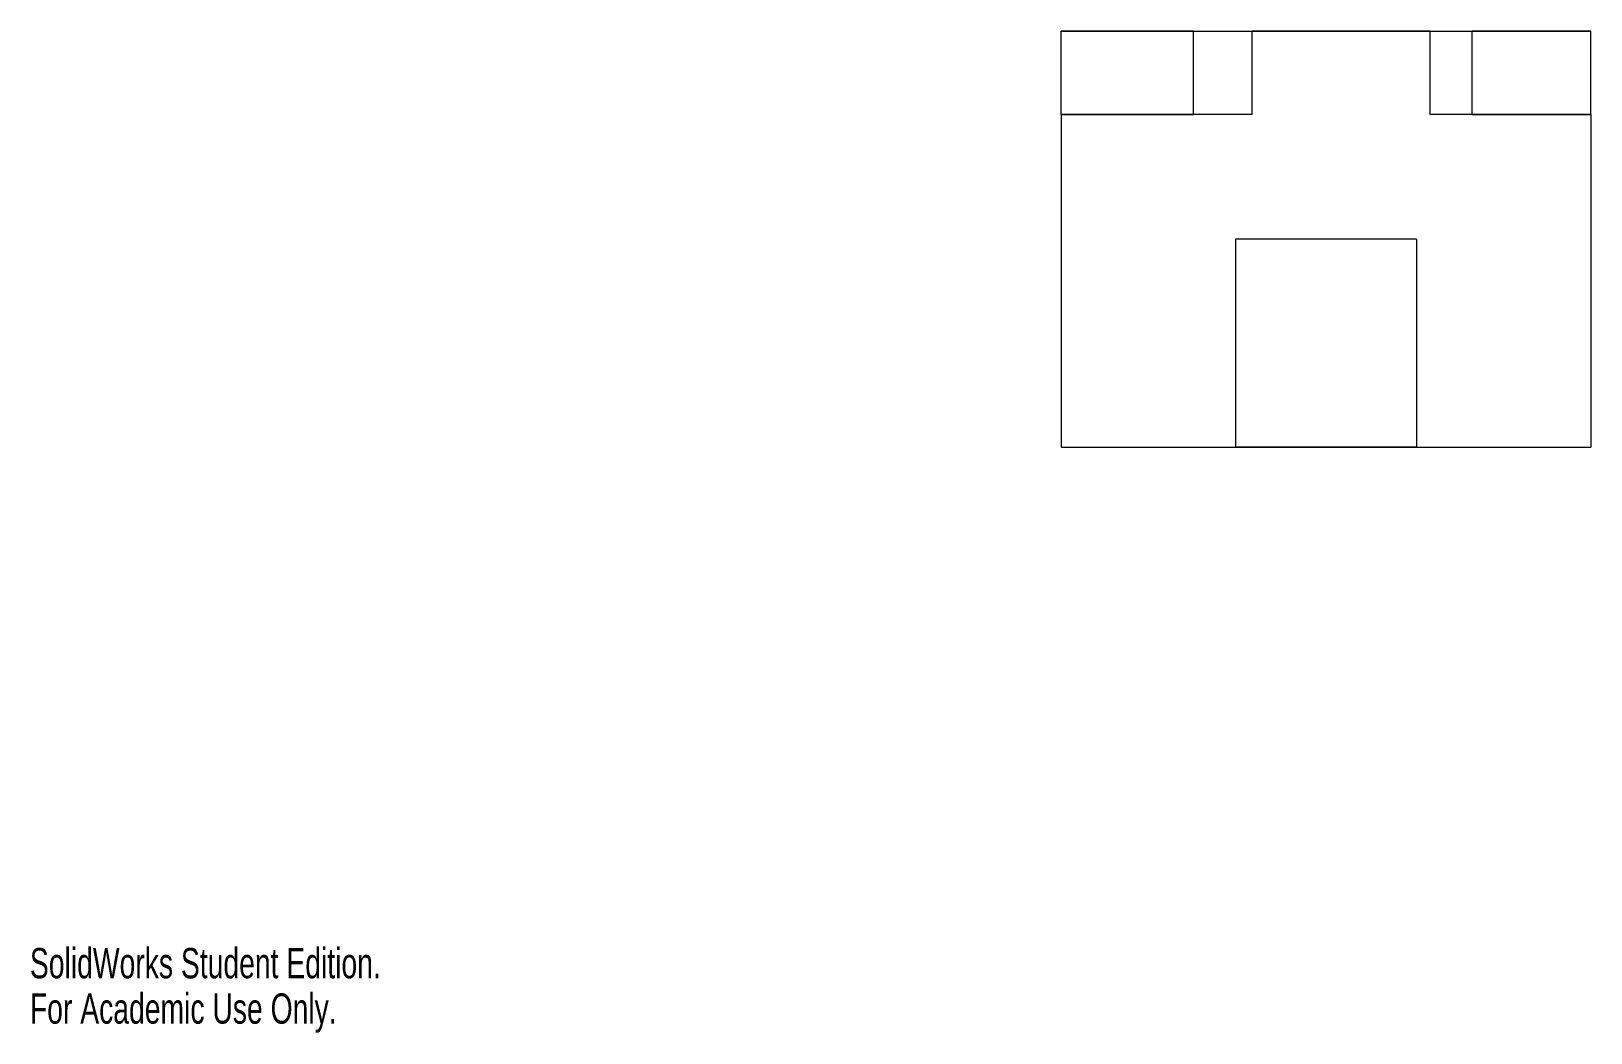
# Model space of a CAD drawing. Header units: millimetres. Extents: x 1 to 751, y 0 to 481.
import ezdxf

# ---------------------------------------------------------------- set-up
doc = ezdxf.new("R2010")
doc.units = ezdxf.units.MM
doc.styles.add('SLDTEXTSTYLE0', font='TXT', dxfattribs={"width": 0.7})

msp = doc.modelspace()

# ---------------------------------------------------------------- linework, layer by layer
at = {"color": 7, "linetype": 'Continuous', "lineweight": 15}
for p, q in [((496.13, 481.44), (587.96, 481.44)), ((496.13, 441.44), (496.13, 481.44)), ((559.83, 481.44), (496.13, 481.44)), ((559.83, 481.44), (693.85, 481.44)), ((559.83, 441.44), (559.83, 481.44)), ((673.66, 481.44), (587.96, 481.44)), ((587.96, 441.44), (587.96, 481.44)), ((673.66, 441.44), (673.66, 481.44)), ((673.66, 481.44), (750.94, 481.44)), ((693.85, 441.44), (693.85, 481.44)), ((750.94, 481.44), (693.85, 481.44)), ((750.94, 441.44), (750.94, 481.44)), ((496.13, 441.44), (496.13, 281.44)), ((587.96, 441.44), (496.13, 441.44)), ((496.13, 441.44), (559.83, 441.44)), ((750.94, 441.44), (673.66, 441.44)), ((693.85, 441.44), (750.94, 441.44)), ((750.94, 441.44), (750.94, 281.44)), ((580.02, 381.44), (580.02, 281.44)), ((667.05, 381.44), (580.02, 381.44)), ((667.05, 381.44), (667.05, 281.44)), ((496.13, 281.44), (750.94, 281.44)), ((667.05, 281.44), (580.02, 281.44))]:
    msp.add_line(p, q, dxfattribs=at)

# ---------------------------------------------------------------- texts
at = {"color": 7, "linetype": 'Continuous', "char_height": 14.5493, "attachment_point": 1, "style": 'SLDTEXTSTYLE0'}
for s, insert in [('SolidWorks Student Edition.', (0, 40.58)), ('For Academic Use Only.', (0, 18.76))]:
    msp.add_mtext(s, dxfattribs=dict(at, insert=insert))

doc.saveas('drawing.dxf')
